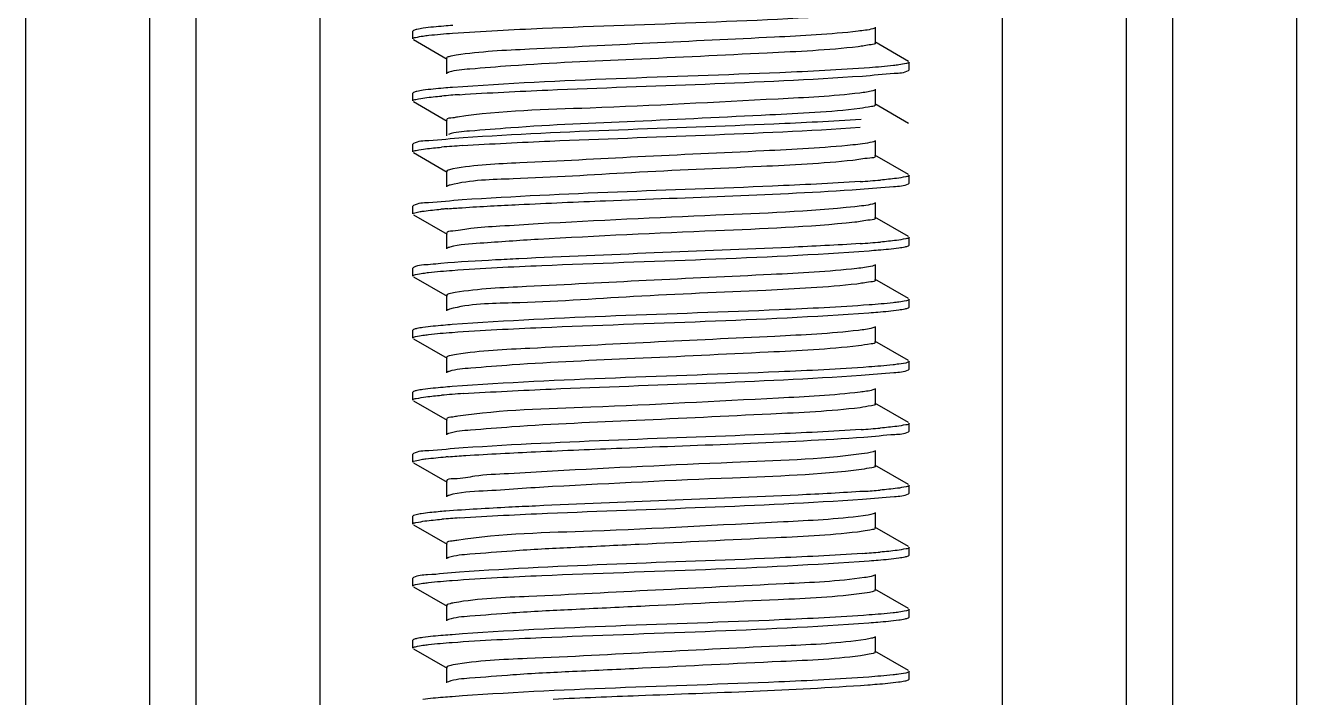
# Model space of a CAD drawing. Extents: x 1725261 to 1937680, y 860327 to 1571294.
# Drawn here: x 1825508.2 to 1825996.3, y 1251604.7 to 1251862.8 of the extents above; entities that cross this region are included whole.
import ezdxf

# ---------------------------------------------------------------- set-up
doc = ezdxf.new("R2010")
doc.units = 0
doc.header["$LTSCALE"] = 1000
doc.header["$MEASUREMENT"] = 0

msp = doc.modelspace()

# ---------------------------------------------------------------- linework, layer by layer
at = {"linetype": 'Continuous'}
for p, q in [((1825508.17, 1253335.18), (1825508.17, 1248594.16)), ((1825555.79, 1253335.18), (1825555.79, 1248594.16)), ((1825573.65, 1253335.18), (1825573.65, 1248594.16)), ((1825621.28, 1253335.18), (1825621.28, 1248594.16)), ((1825883.22, 1253335.18), (1825883.22, 1248594.16)), ((1825930.85, 1253335.18), (1825930.85, 1248594.16)), ((1825948.71, 1253335.18), (1825948.71, 1248594.16)), ((1825996.33, 1253335.18), (1825996.33, 1248594.16)), ((1825657.22, 1251860.89), (1825657, 1251860.63)), ((1825657, 1251857.66), (1825657, 1251860.63)), ((1825657, 1251857.66), (1825657, 1251860.63)), ((1825834.61, 1251856.17), (1825834.61, 1251862.12)), ((1825657.22, 1251857.4), (1825670.15, 1251849.91)), ((1825847.28, 1251848.99), (1825834.35, 1251856.47)), ((1825669.89, 1251850.21), (1825669.89, 1251844.26)), ((1825847.5, 1251845.75), (1825847.5, 1251848.73)), ((1825847.5, 1251845.75), (1825847.5, 1251848.73)), ((1825847.28, 1251845.49), (1825847.5, 1251845.75)), ((1825657.22, 1251837.08), (1825657, 1251836.82)), ((1825657, 1251833.84), (1825657, 1251836.82)), ((1825657, 1251833.84), (1825657, 1251836.82)), ((1825834.61, 1251832.36), (1825834.61, 1251838.31)), ((1825657.22, 1251833.58), (1825670.15, 1251826.1)), ((1825847.28, 1251825.17), (1825834.35, 1251832.66)), ((1825669.89, 1251826.4), (1825669.89, 1251820.45)), ((1825657.22, 1251817.45), (1825657, 1251817.19)), ((1825657, 1251814.21), (1825657, 1251817.19)), ((1825657, 1251814.21), (1825657, 1251817.19)), ((1825834.61, 1251812.72), (1825834.61, 1251818.67)), ((1825657.22, 1251813.95), (1825670.15, 1251806.47)), ((1825847.28, 1251805.54), (1825834.35, 1251813.02)), ((1825669.89, 1251806.77), (1825669.89, 1251800.81)), ((1825847.5, 1251802.3), (1825847.5, 1251805.28)), ((1825847.5, 1251802.3), (1825847.5, 1251805.28)), ((1825847.28, 1251802.04), (1825847.5, 1251802.3)), ((1825834.61, 1251788.91), (1825834.61, 1251794.86)), ((1825657.22, 1251793.63), (1825657, 1251793.37)), ((1825657, 1251790.4), (1825657, 1251793.37)), ((1825657, 1251790.4), (1825657, 1251793.37)), ((1825657.22, 1251790.13), (1825670.15, 1251782.65)), ((1825847.28, 1251781.73), (1825834.35, 1251789.21)), ((1825669.89, 1251782.95), (1825669.89, 1251777)), ((1825847.5, 1251778.49), (1825847.5, 1251781.47)), ((1825847.5, 1251778.49), (1825847.5, 1251781.47)), ((1825847.28, 1251778.23), (1825847.5, 1251778.49)), ((1825834.61, 1251765.09), (1825834.61, 1251771.05)), ((1825657.22, 1251769.82), (1825657, 1251769.56)), ((1825657, 1251766.58), (1825657, 1251769.56)), ((1825657, 1251766.58), (1825657, 1251769.56)), ((1825657.22, 1251766.32), (1825670.15, 1251758.84)), ((1825847.28, 1251757.91), (1825834.35, 1251765.4)), ((1825669.89, 1251759.14), (1825669.89, 1251753.19)), ((1825847.5, 1251754.68), (1825847.5, 1251757.65)), ((1825847.5, 1251754.68), (1825847.5, 1251757.65)), ((1825847.28, 1251754.42), (1825847.5, 1251754.68)), ((1825834.61, 1251741.28), (1825834.61, 1251747.24)), ((1825657.22, 1251746.01), (1825657, 1251745.75)), ((1825657, 1251742.77), (1825657, 1251745.75)), ((1825657, 1251742.77), (1825657, 1251745.75)), ((1825657.22, 1251742.51), (1825670.15, 1251735.03)), ((1825847.28, 1251734.1), (1825834.35, 1251741.58)), ((1825669.89, 1251735.33), (1825669.89, 1251729.38)), ((1825847.5, 1251730.86), (1825847.5, 1251733.84)), ((1825847.5, 1251730.86), (1825847.5, 1251733.84)), ((1825847.28, 1251730.6), (1825847.5, 1251730.86)), ((1825657.22, 1251722.19), (1825657, 1251721.93)), ((1825657, 1251718.96), (1825657, 1251721.93)), ((1825657, 1251718.96), (1825657, 1251721.93)), ((1825834.61, 1251717.47), (1825834.61, 1251723.42)), ((1825657.22, 1251718.7), (1825670.15, 1251711.21)), ((1825847.28, 1251710.29), (1825834.35, 1251717.77)), ((1825669.89, 1251711.52), (1825669.89, 1251705.56)), ((1825847.28, 1251706.79), (1825847.5, 1251707.05)), ((1825847.5, 1251707.05), (1825847.5, 1251710.03)), ((1825847.5, 1251707.05), (1825847.5, 1251710.03)), ((1825657.22, 1251698.38), (1825657, 1251698.12)), ((1825657, 1251695.14), (1825657, 1251698.12)), ((1825657, 1251695.14), (1825657, 1251698.12)), ((1825834.61, 1251693.66), (1825834.61, 1251699.61)), ((1825657.22, 1251694.88), (1825670.15, 1251687.4)), ((1825847.28, 1251686.48), (1825834.35, 1251693.96)), ((1825669.89, 1251687.7), (1825669.89, 1251681.75)), ((1825847.28, 1251682.98), (1825847.5, 1251683.24)), ((1825847.5, 1251683.24), (1825847.5, 1251686.21)), ((1825847.5, 1251683.24), (1825847.5, 1251686.21)), ((1825657.22, 1251674.57), (1825657, 1251674.31)), ((1825657, 1251671.33), (1825657, 1251674.31)), ((1825657, 1251671.33), (1825657, 1251674.31)), ((1825834.61, 1251669.84), (1825834.61, 1251675.8)), ((1825657.22, 1251671.07), (1825670.15, 1251663.59)), ((1825847.28, 1251662.66), (1825834.35, 1251670.15)), ((1825669.89, 1251663.89), (1825669.89, 1251657.94)), ((1825847.28, 1251659.16), (1825847.5, 1251659.43)), ((1825847.5, 1251659.43), (1825847.5, 1251662.4)), ((1825847.5, 1251659.43), (1825847.5, 1251662.4)), ((1825657.22, 1251650.76), (1825657, 1251650.5)), ((1825657, 1251647.52), (1825657, 1251650.5)), ((1825657, 1251647.52), (1825657, 1251650.5)), ((1825834.61, 1251646.03), (1825834.61, 1251651.98)), ((1825657.22, 1251647.26), (1825670.15, 1251639.78)), ((1825847.28, 1251638.85), (1825834.35, 1251646.33)), ((1825669.89, 1251640.08), (1825669.89, 1251634.12)), ((1825670.63, 1251634.63), (1825670.15, 1251634.43)), ((1825847.28, 1251635.35), (1825847.5, 1251635.61)), ((1825847.5, 1251635.61), (1825847.5, 1251638.59)), ((1825847.5, 1251635.61), (1825847.5, 1251638.59)), ((1825657.22, 1251626.94), (1825657, 1251626.68)), ((1825657, 1251623.71), (1825657, 1251626.68)), ((1825657, 1251623.71), (1825657, 1251626.68)), ((1825834.61, 1251622.22), (1825834.61, 1251628.17)), ((1825657.22, 1251623.45), (1825670.15, 1251615.96)), ((1825847.28, 1251615.04), (1825834.35, 1251622.52)), ((1825669.89, 1251616.26), (1825669.89, 1251610.31)), ((1825847.5, 1251611.8), (1825847.5, 1251614.78)), ((1825847.5, 1251611.8), (1825847.5, 1251614.78)), ((1825670.58, 1251610.8), (1825670.15, 1251610.61)), ((1825847.28, 1251611.54), (1825847.5, 1251611.8))]:
    msp.add_line(p, q, dxfattribs=at)
for centre, radius, start, end in [((1825702.25, 1251428.81), 408.32, 93.8398, 94.8043), ((1825703.62, 1251391.84), 425.7, 93.7309, 94.7995), ((1825801.09, 1252224.9), 422.95, 273.7477, 274.8005), ((1825693.06, 1251498.38), 294.92, 94.6427, 94.9248), ((1825697.43, 1251444.76), 348.72, 94.4553, 94.6449), ((1825801.05, 1252201.61), 423.47, 273.7437, 274.8009), ((1825704.04, 1251291.35), 430.96, 93.6981, 94.7988), ((1825801.53, 1252124.15), 417.43, 273.7828, 274.8013), ((1825698.3, 1251338.44), 359.83, 94.4275, 94.5797), ((1825803.04, 1252081.34), 398.37, 273.9093, 274.8037), ((1825702.15, 1251267.58), 407.03, 93.8492, 94.8033), ((1825802.33, 1252066.41), 407.29, 273.8479, 274.803)]:
    msp.add_arc(centre, radius, start, end, dxfattribs=at)
for points, knots in [([(1825672.19, 1251859.83), (1825683.67, 1251860.67), (1825737.07, 1251863.27), (1825790.54, 1251864.32), (1825832.36, 1251867.4)], [0, 0, 0, 0, 0.215407, 1, 1, 1, 1]), ([(1825657, 1251857.66), (1825657, 1251858.03), (1825658.9, 1251858.35), (1825659.9, 1251858.6), (1825660.88, 1251858.74)], [0, 0, 0, 0, 0.274415, 1, 1, 1, 1]), ([(1825660.92, 1251861.72), (1825660.11, 1251861.61), (1825658.88, 1251861.4), (1825657.62, 1251861.12), (1825657.23, 1251860.89)], [0, 0, 0, 0, 0.643741, 1, 1, 1, 1]), ([(1825660.88, 1251858.74), (1825661.6, 1251858.84), (1825665.36, 1251859.3), (1825669.13, 1251859.6), (1825672.19, 1251859.83)], [0, 0, 0, 0, 0.191381, 1, 1, 1, 1]), ([(1825672.31, 1251862.81), (1825671.15, 1251862.73), (1825667.34, 1251862.43), (1825663.54, 1251862.09), (1825660.92, 1251861.72)], [0, 0, 0, 0, 0.307276, 1, 1, 1, 1]), ([(1825827.95, 1251860.59), (1825817.28, 1251859.34), (1825790.58, 1251858), (1825748.48, 1251856.04), (1825707.77, 1251853.91), (1825682.88, 1251852.8), (1825673.59, 1251851.36)], [0, 0, 0, 0, 0.208516, 0.518039, 0.81764, 1, 1, 1, 1]), ([(1825834.35, 1251861.82), (1825834.1, 1251861.68), (1825832, 1251861.02), (1825829.83, 1251860.81), (1825827.95, 1251860.59)], [0, 0, 0, 0, 0.131982, 1, 1, 1, 1]), ([(1825827.95, 1251854.63), (1825816.37, 1251853.28), (1825787.56, 1251851.94), (1825743.12, 1251849.7), (1825704.94, 1251848.21), (1825681.42, 1251846.22), (1825673.38, 1251845.63), (1825670.78, 1251844.82)], [0, 0, 0, 0, 0.222005, 0.548688, 0.848211, 0.948158, 1, 1, 1, 1]), ([(1825834.61, 1251856.17), (1825834.62, 1251855.55), (1825831.24, 1251855.3), (1825829.62, 1251854.83), (1825827.95, 1251854.63)], [0, 0, 0, 0, 0.268827, 1, 1, 1, 1]), ([(1825673.59, 1251851.36), (1825672.66, 1251851.21), (1825671.67, 1251850.97), (1825669.89, 1251850.58), (1825669.89, 1251850.21)], [0, 0, 0, 0, 0.721013, 1, 1, 1, 1]), ([(1825847.5, 1251848.73), (1825847.5, 1251848.36), (1825845.61, 1251848.04), (1825844.61, 1251847.78), (1825843.64, 1251847.64)], [0, 0, 0, 0, 0.274505, 1, 1, 1, 1]), ([(1825670.78, 1251844.82), (1825670.66, 1251844.78), (1825670.44, 1251844.71), (1825670.24, 1251844.61), (1825670.15, 1251844.56)], [0, 0, 0, 0, 0.563231, 1, 1, 1, 1]), ([(1825832.36, 1251846.56), (1825820.89, 1251845.72), (1825767.5, 1251843.11), (1825714.02, 1251842.06), (1825672.19, 1251838.99)], [0, 0, 0, 0, 0.215206, 1, 1, 1, 1]), ([(1825829.57, 1251843.39), (1825833.67, 1251843.67), (1825839.41, 1251844.46), (1825845.68, 1251844.57), (1825847.27, 1251845.49)], [0, 0, 0, 0, 0.690238, 1, 1, 1, 1]), ([(1825843.64, 1251847.64), (1825842.93, 1251847.54), (1825839.18, 1251847.08), (1825835.41, 1251846.78), (1825832.36, 1251846.56)], [0, 0, 0, 0, 0.191317, 1, 1, 1, 1]), ([(1825672.19, 1251838.99), (1825671.03, 1251838.9), (1825667.25, 1251838.61), (1825663.47, 1251838.27), (1825660.88, 1251837.91)], [0, 0, 0, 0, 0.307434, 1, 1, 1, 1]), ([(1825674.91, 1251836.21), (1825686.19, 1251836.97), (1825737.74, 1251839.46), (1825789.36, 1251840.65), (1825829.57, 1251843.39)], [0, 0, 0, 0, 0.219091, 1, 1, 1, 1]), ([(1825657, 1251833.84), (1825657, 1251834.27), (1825659.27, 1251834.56), (1825660.42, 1251834.87), (1825661.56, 1251835.02)], [0, 0, 0, 0, 0.271629, 1, 1, 1, 1]), ([(1825660.88, 1251837.91), (1825660.08, 1251837.79), (1825658.86, 1251837.58), (1825657.61, 1251837.3), (1825657.23, 1251837.08)], [0, 0, 0, 0, 0.643277, 1, 1, 1, 1]), ([(1825828.59, 1251836.85), (1825818.17, 1251835.57), (1825783.6, 1251833.92), (1825732.17, 1251831), (1825690.95, 1251830.08), (1825674.1, 1251827.62)], [0, 0, 0, 0, 0.203452, 0.669893, 1, 1, 1, 1]), ([(1825834.35, 1251838.01), (1825834.12, 1251837.87), (1825832.23, 1251837.27), (1825830.28, 1251837.06), (1825828.59, 1251836.85)], [0, 0, 0, 0, 0.134844, 1, 1, 1, 1]), ([(1825828.59, 1251830.9), (1825817.12, 1251829.49), (1825788.26, 1251828.19), (1825743.62, 1251825.89), (1825705.06, 1251824.43), (1825681.35, 1251822.39), (1825673.27, 1251821.83), (1825670.7, 1251820.98)], [0, 0, 0, 0, 0.219023, 0.546829, 0.848448, 0.948708, 1, 1, 1, 1]), ([(1825834.61, 1251832.36), (1825834.61, 1251831.79), (1825831.58, 1251831.5), (1825830.1, 1251831.08), (1825828.59, 1251830.9)], [0, 0, 0, 0, 0.270217, 1, 1, 1, 1]), ([(1825674.1, 1251827.62), (1825673.49, 1251827.53), (1825672.3, 1251827.19), (1825669.89, 1251827.25), (1825669.89, 1251826.4)], [0, 0, 0, 0, 0.421526, 1, 1, 1, 1]), ([(1825829.06, 1251826.69), (1825817.91, 1251825.94), (1825766.97, 1251823.49), (1825715.97, 1251822.26), (1825676.23, 1251819.64)], [0, 0, 0, 0, 0.219007, 1, 1, 1, 1]), ([(1825676.23, 1251819.64), (1825671.83, 1251819.35), (1825665.66, 1251818.49), (1825658.93, 1251818.43), (1825657.23, 1251817.45)], [0, 0, 0, 0, 0.691503, 1, 1, 1, 1]), ([(1825675.92, 1251816.64), (1825687.15, 1251817.39), (1825738.08, 1251819.83), (1825789.08, 1251821.05), (1825828.74, 1251823.7)], [0, 0, 0, 0, 0.220571, 1, 1, 1, 1]), ([(1825657, 1251814.21), (1825657, 1251814.66), (1825659.42, 1251814.93), (1825660.63, 1251815.27), (1825661.85, 1251815.42)], [0, 0, 0, 0, 0.270691, 1, 1, 1, 1]), ([(1825825.98, 1251816.92), (1825814.6, 1251815.75), (1825787.02, 1251814.34), (1825744.35, 1251812.47), (1825704.61, 1251810.17), (1825680.8, 1251809.3), (1825672.33, 1251807.69)], [0, 0, 0, 0, 0.222949, 0.537937, 0.832059, 1, 1, 1, 1]), ([(1825834.35, 1251818.37), (1825834.04, 1251818.19), (1825831.27, 1251817.42), (1825828.45, 1251817.18), (1825825.98, 1251816.92)], [0, 0, 0, 0, 0.124926, 1, 1, 1, 1]), ([(1825825.98, 1251810.97), (1825814.25, 1251809.76), (1825785.89, 1251808.31), (1825742.3, 1251806.53), (1825702.67, 1251803.86), (1825679.16, 1251803.47), (1825671.31, 1251801.52)], [0, 0, 0, 0, 0.22824, 0.54962, 0.84357, 1, 1, 1, 1]), ([(1825834.61, 1251812.72), (1825834.61, 1251811.94), (1825830.18, 1251811.84), (1825828.14, 1251811.19), (1825825.98, 1251810.97)], [0, 0, 0, 0, 0.265953, 1, 1, 1, 1]), ([(1825672.33, 1251807.69), (1825671.71, 1251807.57), (1825671.01, 1251807.41), (1825669.89, 1251807.02), (1825669.89, 1251806.77)], [0, 0, 0, 0, 0.710384, 1, 1, 1, 1]), ([(1825847.5, 1251805.28), (1825847.5, 1251804.83), (1825845.1, 1251804.55), (1825843.9, 1251804.22), (1825842.7, 1251804.07)], [0, 0, 0, 0, 0.270828, 1, 1, 1, 1]), ([(1825671.31, 1251801.52), (1825671.08, 1251801.46), (1825670.68, 1251801.35), (1825670.3, 1251801.2), (1825670.15, 1251801.12)], [0, 0, 0, 0, 0.588567, 1, 1, 1, 1]), ([(1825828.74, 1251802.86), (1825817.54, 1251802.11), (1825766.6, 1251799.67), (1825715.61, 1251798.44), (1825675.92, 1251795.8)], [0, 0, 0, 0, 0.220044, 1, 1, 1, 1]), ([(1825697.63, 1251794.03), (1825708.75, 1251794.57), (1825752.44, 1251796.47), (1825796.17, 1251797.71), (1825828.7, 1251799.88)], [0, 0, 0, 0, 0.25454, 1, 1, 1, 1]), ([(1825828.7, 1251799.88), (1825833, 1251800.17), (1825839.03, 1251801), (1825845.6, 1251801.08), (1825847.27, 1251802.04)], [0, 0, 0, 0, 0.69109, 1, 1, 1, 1]), ([(1825675.92, 1251795.8), (1825671.59, 1251795.51), (1825665.53, 1251794.67), (1825658.91, 1251794.6), (1825657.23, 1251793.63)], [0, 0, 0, 0, 0.691213, 1, 1, 1, 1]), ([(1825657, 1251790.4), (1825657, 1251790.67), (1825658.29, 1251791.01), (1825659.04, 1251791.19), (1825659.73, 1251791.31)], [0, 0, 0, 0, 0.28203, 1, 1, 1, 1]), ([(1825659.73, 1251791.31), (1825660.23, 1251791.39), (1825662.89, 1251791.78), (1825665.57, 1251792.03), (1825667.74, 1251792.21)], [0, 0, 0, 0, 0.190713, 1, 1, 1, 1]), ([(1825670.34, 1251792.43), (1825672.21, 1251792.57), (1825681.3, 1251793.21), (1825690.4, 1251793.68), (1825697.63, 1251794.03)], [0, 0, 0, 0, 0.205696, 1, 1, 1, 1]), ([(1825826.71, 1251793.19), (1825808.99, 1251791.28), (1825768.35, 1251789.79), (1825727.79, 1251787.87), (1825705.02, 1251786.59)], [0, 0, 0, 0, 0.438605, 1, 1, 1, 1]), ([(1825834.35, 1251794.56), (1825834.07, 1251794.39), (1825831.54, 1251793.67), (1825828.96, 1251793.43), (1825826.71, 1251793.19)], [0, 0, 0, 0, 0.127252, 1, 1, 1, 1]), ([(1825705.02, 1251786.59), (1825700.13, 1251786.32), (1825691.76, 1251785.71), (1825680.02, 1251785.17), (1825674.63, 1251783.85), (1825669.9, 1251783.8), (1825669.89, 1251782.95)], [0, 0, 0, 0, 0.415, 0.730895, 0.928614, 1, 1, 1, 1]), ([(1825826.71, 1251787.23), (1825808.99, 1251785.33), (1825768.35, 1251783.84), (1825727.79, 1251781.92), (1825705.02, 1251780.64)], [0, 0, 0, 0, 0.438605, 1, 1, 1, 1]), ([(1825834.61, 1251788.91), (1825834.62, 1251788.18), (1825830.57, 1251788.03), (1825828.68, 1251787.45), (1825826.71, 1251787.23)], [0, 0, 0, 0, 0.266804, 1, 1, 1, 1]), ([(1825705.02, 1251780.64), (1825697.61, 1251780.22), (1825686.35, 1251779.33), (1825674.93, 1251778.67), (1825671.15, 1251777.66)], [0, 0, 0, 0, 0.654734, 1, 1, 1, 1]), ([(1825847.5, 1251781.47), (1825847.5, 1251781.02), (1825845.11, 1251780.74), (1825843.91, 1251780.41), (1825842.7, 1251780.26)], [0, 0, 0, 0, 0.270838, 1, 1, 1, 1]), ([(1825671.15, 1251777.66), (1825670.95, 1251777.61), (1825670.61, 1251777.51), (1825670.28, 1251777.38), (1825670.15, 1251777.3)], [0, 0, 0, 0, 0.581773, 1, 1, 1, 1]), ([(1825672.11, 1251768.75), (1825683.56, 1251769.59), (1825736.93, 1251772.19), (1825790.38, 1251773.25), (1825832.2, 1251776.31)], [0, 0, 0, 0, 0.214998, 1, 1, 1, 1]), ([(1825828.7, 1251779.04), (1825819.71, 1251778.44), (1825776.03, 1251776.27), (1825732.32, 1251774.88), (1825697.63, 1251773.2)], [0, 0, 0, 0, 0.205964, 1, 1, 1, 1]), ([(1825832.2, 1251776.31), (1825833.37, 1251776.4), (1825837.17, 1251776.69), (1825840.97, 1251777.03), (1825843.59, 1251777.4)], [0, 0, 0, 0, 0.307332, 1, 1, 1, 1]), ([(1825843.59, 1251777.4), (1825844.39, 1251777.51), (1825845.62, 1251777.73), (1825846.88, 1251778), (1825847.27, 1251778.23)], [0, 0, 0, 0, 0.643619, 1, 1, 1, 1]), ([(1825667.74, 1251771.38), (1825666.39, 1251771.26), (1825662.92, 1251770.79), (1825659.12, 1251770.91), (1825657.23, 1251769.82)], [0, 0, 0, 0, 0.38307, 1, 1, 1, 1]), ([(1825697.63, 1251773.2), (1825694.65, 1251773.05), (1825684.68, 1251772.54), (1825674.71, 1251771.98), (1825667.74, 1251771.38)], [0, 0, 0, 0, 0.299335, 1, 1, 1, 1]), ([(1825834.35, 1251770.75), (1825834.09, 1251770.59), (1825831.8, 1251769.91), (1825829.44, 1251769.68), (1825827.4, 1251769.45)], [0, 0, 0, 0, 0.129757, 1, 1, 1, 1]), ([(1825657, 1251766.58), (1825657, 1251766.95), (1825658.89, 1251767.27), (1825659.88, 1251767.53), (1825660.85, 1251767.66)], [0, 0, 0, 0, 0.27455, 1, 1, 1, 1]), ([(1825660.85, 1251767.66), (1825661.56, 1251767.77), (1825665.31, 1251768.22), (1825669.07, 1251768.52), (1825672.11, 1251768.75)], [0, 0, 0, 0, 0.19129, 1, 1, 1, 1]), ([(1825827.4, 1251769.45), (1825816.51, 1251768.23), (1825789.55, 1251766.87), (1825747.26, 1251764.93), (1825706.82, 1251762.75), (1825682.25, 1251761.7), (1825673.19, 1251760.22)], [0, 0, 0, 0, 0.212745, 0.523869, 0.821865, 1, 1, 1, 1]), ([(1825827.4, 1251763.5), (1825815.81, 1251762.19), (1825787.23, 1251760.77), (1825743.04, 1251758.99), (1825702.77, 1251756.07), (1825678.79, 1251755.99), (1825671.02, 1251753.82)], [0, 0, 0, 0, 0.223258, 0.547569, 0.845448, 1, 1, 1, 1]), ([(1825834.61, 1251765.09), (1825834.62, 1251764.43), (1825830.94, 1251764.22), (1825829.2, 1251763.7), (1825827.4, 1251763.5)], [0, 0, 0, 0, 0.26783, 1, 1, 1, 1]), ([(1825673.19, 1251760.22), (1825672.36, 1251760.08), (1825671.46, 1251759.87), (1825669.89, 1251759.47), (1825669.89, 1251759.14)], [0, 0, 0, 0, 0.718436, 1, 1, 1, 1]), ([(1825843.59, 1251756.56), (1825842.86, 1251756.46), (1825839.08, 1251756), (1825835.28, 1251755.7), (1825832.2, 1251755.48)], [0, 0, 0, 0, 0.19147, 1, 1, 1, 1]), ([(1825847.5, 1251757.65), (1825847.5, 1251757.28), (1825845.58, 1251756.96), (1825844.57, 1251756.7), (1825843.59, 1251756.56)], [0, 0, 0, 0, 0.274248, 1, 1, 1, 1]), ([(1825671.02, 1251753.82), (1825670.84, 1251753.77), (1825670.55, 1251753.68), (1825670.26, 1251753.56), (1825670.15, 1251753.49)], [0, 0, 0, 0, 0.575828, 1, 1, 1, 1]), ([(1825672.05, 1251744.93), (1825683.48, 1251745.77), (1825736.81, 1251748.38), (1825790.22, 1251749.44), (1825832.03, 1251752.49)], [0, 0, 0, 0, 0.214643, 1, 1, 1, 1]), ([(1825832.2, 1251755.48), (1825820.71, 1251754.63), (1825767.34, 1251752.03), (1825713.89, 1251750.99), (1825672.11, 1251747.91)], [0, 0, 0, 0, 0.215728, 1, 1, 1, 1]), ([(1825832.03, 1251752.49), (1825833.21, 1251752.57), (1825837.06, 1251752.87), (1825840.9, 1251753.21), (1825843.54, 1251753.58)], [0, 0, 0, 0, 0.307278, 1, 1, 1, 1]), ([(1825843.54, 1251753.58), (1825844.36, 1251753.69), (1825845.6, 1251753.91), (1825846.88, 1251754.19), (1825847.27, 1251754.42)], [0, 0, 0, 0, 0.644079, 1, 1, 1, 1]), ([(1825660.85, 1251746.83), (1825660.06, 1251746.72), (1825658.85, 1251746.5), (1825657.61, 1251746.23), (1825657.23, 1251746.01)], [0, 0, 0, 0, 0.642977, 1, 1, 1, 1]), ([(1825672.11, 1251747.91), (1825670.95, 1251747.83), (1825667.19, 1251747.53), (1825663.43, 1251747.19), (1825660.85, 1251746.83)], [0, 0, 0, 0, 0.307533, 1, 1, 1, 1]), ([(1825834.35, 1251746.93), (1825834.11, 1251746.79), (1825832.04, 1251746.15), (1825829.91, 1251745.93), (1825828.06, 1251745.71)], [0, 0, 0, 0, 0.132446, 1, 1, 1, 1]), ([(1825657, 1251742.77), (1825657, 1251743.14), (1825658.88, 1251743.46), (1825659.87, 1251743.71), (1825660.83, 1251743.85)], [0, 0, 0, 0, 0.274625, 1, 1, 1, 1]), ([(1825660.83, 1251743.85), (1825661.55, 1251743.95), (1825665.27, 1251744.41), (1825669.02, 1251744.71), (1825672.05, 1251744.93)], [0, 0, 0, 0, 0.191275, 1, 1, 1, 1]), ([(1825828.06, 1251745.71), (1825817.43, 1251744.46), (1825790.79, 1251743.13), (1825748.72, 1251741.16), (1825707.96, 1251739.03), (1825683.01, 1251737.92), (1825673.67, 1251736.48)], [0, 0, 0, 0, 0.207666, 0.516866, 0.81679, 1, 1, 1, 1]), ([(1825834.61, 1251741.28), (1825834.62, 1251740.67), (1825831.3, 1251740.42), (1825829.7, 1251739.95), (1825828.06, 1251739.76)], [0, 0, 0, 0, 0.269044, 1, 1, 1, 1]), ([(1825673.67, 1251736.48), (1825672.72, 1251736.34), (1825671.71, 1251736.09), (1825669.89, 1251735.7), (1825669.89, 1251735.33)], [0, 0, 0, 0, 0.721489, 1, 1, 1, 1]), ([(1825828.06, 1251739.76), (1825816.57, 1251738.41), (1825787.9, 1251737.07), (1825743.59, 1251734.84), (1825705.42, 1251733.33), (1825681.73, 1251731.38), (1825673.59, 1251730.76), (1825670.91, 1251729.97)], [0, 0, 0, 0, 0.220439, 0.545965, 0.845865, 0.946757, 1, 1, 1, 1]), ([(1825832.03, 1251731.65), (1825820.52, 1251730.81), (1825767.19, 1251728.21), (1825713.78, 1251727.17), (1825672.05, 1251724.09)], [0, 0, 0, 0, 0.216242, 1, 1, 1, 1]), ([(1825843.54, 1251732.74), (1825842.81, 1251732.64), (1825838.99, 1251732.18), (1825835.14, 1251731.88), (1825832.03, 1251731.65)], [0, 0, 0, 0, 0.191504, 1, 1, 1, 1]), ([(1825847.5, 1251733.84), (1825847.5, 1251733.72), (1825846.09, 1251732.83), (1825844.8, 1251732.92), (1825843.54, 1251732.74)], [0, 0, 0, 0, 0.088885, 1, 1, 1, 1]), ([(1825670.91, 1251729.97), (1825670.76, 1251729.93), (1825670.5, 1251729.84), (1825670.25, 1251729.74), (1825670.15, 1251729.68)], [0, 0, 0, 0, 0.570334, 1, 1, 1, 1]), ([(1825676.24, 1251721.41), (1825687.52, 1251722.15), (1825738.46, 1251724.59), (1825789.46, 1251725.8), (1825829.07, 1251728.47)], [0, 0, 0, 0, 0.221629, 1, 1, 1, 1]), ([(1825829.07, 1251728.47), (1825833.28, 1251728.75), (1825839.19, 1251729.57), (1825845.63, 1251729.66), (1825847.27, 1251730.6)], [0, 0, 0, 0, 0.69073, 1, 1, 1, 1]), ([(1825660.83, 1251723.01), (1825660.05, 1251722.9), (1825658.84, 1251722.69), (1825657.61, 1251722.41), (1825657.23, 1251722.19)], [0, 0, 0, 0, 0.642812, 1, 1, 1, 1]), ([(1825672.05, 1251724.09), (1825670.9, 1251724.01), (1825667.15, 1251723.71), (1825663.41, 1251723.38), (1825660.83, 1251723.01)], [0, 0, 0, 0, 0.307553, 1, 1, 1, 1]), ([(1825828.69, 1251721.98), (1825818.32, 1251720.69), (1825783.8, 1251719.05), (1825732.37, 1251716.13), (1825691.1, 1251715.19), (1825674.19, 1251712.75)], [0, 0, 0, 0, 0.202603, 0.668804, 1, 1, 1, 1]), ([(1825834.35, 1251723.12), (1825834.12, 1251722.99), (1825832.27, 1251722.39), (1825830.35, 1251722.18), (1825828.69, 1251721.98)], [0, 0, 0, 0, 0.135346, 1, 1, 1, 1]), ([(1825657, 1251718.96), (1825657, 1251719.42), (1825659.45, 1251719.69), (1825660.67, 1251720.02), (1825661.9, 1251720.18)], [0, 0, 0, 0, 0.270507, 1, 1, 1, 1]), ([(1825834.61, 1251717.47), (1825834.61, 1251716.92), (1825831.64, 1251716.62), (1825830.18, 1251716.21), (1825828.69, 1251716.02)], [0, 0, 0, 0, 0.270473, 1, 1, 1, 1]), ([(1825674.19, 1251712.75), (1825673.56, 1251712.66), (1825672.35, 1251712.31), (1825669.89, 1251712.38), (1825669.89, 1251711.52)], [0, 0, 0, 0, 0.421733, 1, 1, 1, 1]), ([(1825828.69, 1251716.02), (1825817.31, 1251714.62), (1825788.6, 1251713.32), (1825744.08, 1251711.03), (1825705.53, 1251709.54), (1825681.66, 1251707.55), (1825673.47, 1251706.95), (1825670.82, 1251706.13)], [0, 0, 0, 0, 0.21746, 0.544109, 0.846107, 0.947311, 1, 1, 1, 1]), ([(1825829.07, 1251707.63), (1825817.93, 1251706.88), (1825766.98, 1251704.43), (1825715.99, 1251703.2), (1825676.24, 1251700.57)], [0, 0, 0, 0, 0.218973, 1, 1, 1, 1]), ([(1825847.5, 1251710.03), (1825847.5, 1251709.58), (1825845.14, 1251709.3), (1825843.96, 1251708.98), (1825842.77, 1251708.83)], [0, 0, 0, 0, 0.271064, 1, 1, 1, 1]), ([(1825670.82, 1251706.13), (1825670.69, 1251706.09), (1825670.46, 1251706.02), (1825670.24, 1251705.92), (1825670.15, 1251705.86)], [0, 0, 0, 0, 0.565364, 1, 1, 1, 1]), ([(1825704.08, 1251699.09), (1825715.14, 1251699.6), (1825757.18, 1251701.39), (1825799.26, 1251702.59), (1825830.2, 1251704.73)], [0, 0, 0, 0, 0.263095, 1, 1, 1, 1]), ([(1825830.2, 1251704.73), (1825834.15, 1251705), (1825839.69, 1251705.77), (1825845.73, 1251705.9), (1825847.27, 1251706.79)], [0, 0, 0, 0, 0.689563, 1, 1, 1, 1]), ([(1825676.24, 1251700.57), (1825671.83, 1251700.28), (1825665.67, 1251699.43), (1825658.94, 1251699.36), (1825657.23, 1251698.38)], [0, 0, 0, 0, 0.691512, 1, 1, 1, 1]), ([(1825670.52, 1251697.19), (1825672.77, 1251697.36), (1825683.95, 1251698.13), (1825695.14, 1251698.68), (1825704.08, 1251699.09)], [0, 0, 0, 0, 0.201424, 1, 1, 1, 1]), ([(1825829.29, 1251698.24), (1825812.86, 1251696.1), (1825773.16, 1251694.88), (1825733.62, 1251692.87), (1825710.59, 1251691.65)], [0, 0, 0, 0, 0.418207, 1, 1, 1, 1]), ([(1825834.35, 1251699.31), (1825834.14, 1251699.19), (1825832.49, 1251698.63), (1825830.77, 1251698.43), (1825829.29, 1251698.24)], [0, 0, 0, 0, 0.138483, 1, 1, 1, 1]), ([(1825657, 1251695.14), (1825657, 1251695.46), (1825658.54, 1251695.8), (1825659.4, 1251696.01), (1825660.2, 1251696.13)], [0, 0, 0, 0, 0.278252, 1, 1, 1, 1]), ([(1825660.2, 1251696.13), (1825660.8, 1251696.22), (1825663.91, 1251696.64), (1825667.04, 1251696.91), (1825669.57, 1251697.11)], [0, 0, 0, 0, 0.191021, 1, 1, 1, 1]), ([(1825834.61, 1251693.66), (1825834.61, 1251693.15), (1825831.96, 1251692.82), (1825830.63, 1251692.46), (1825829.29, 1251692.29)], [0, 0, 0, 0, 0.272138, 1, 1, 1, 1]), ([(1825710.59, 1251691.65), (1825704.97, 1251691.35), (1825695.33, 1251690.66), (1825681.71, 1251690.15), (1825675.49, 1251688.58), (1825669.89, 1251688.68), (1825669.89, 1251687.7)], [0, 0, 0, 0, 0.411949, 0.728681, 0.928197, 1, 1, 1, 1]), ([(1825829.29, 1251692.29), (1825812.86, 1251690.15), (1825773.16, 1251688.93), (1825733.62, 1251686.92), (1825710.59, 1251685.69)], [0, 0, 0, 0, 0.418207, 1, 1, 1, 1]), ([(1825710.59, 1251685.69), (1825701.69, 1251685.22), (1825688.51, 1251684.04), (1825674.96, 1251683.65), (1825670.74, 1251682.3)], [0, 0, 0, 0, 0.668187, 1, 1, 1, 1]), ([(1825830.2, 1251683.89), (1825821.79, 1251683.31), (1825779.76, 1251681.17), (1825737.7, 1251679.8), (1825704.08, 1251678.25)], [0, 0, 0, 0, 0.200271, 1, 1, 1, 1]), ([(1825829.66, 1251680.88), (1825833.74, 1251681.16), (1825839.46, 1251681.95), (1825845.68, 1251682.06), (1825847.27, 1251682.98)], [0, 0, 0, 0, 0.690138, 1, 1, 1, 1]), ([(1825847.5, 1251686.21), (1825847.5, 1251685.8), (1825845.31, 1251685.5), (1825844.19, 1251685.2), (1825843.07, 1251685.05)], [0, 0, 0, 0, 0.272105, 1, 1, 1, 1]), ([(1825704.08, 1251678.25), (1825700.66, 1251678.09), (1825689.15, 1251677.54), (1825677.64, 1251676.92), (1825669.57, 1251676.28)], [0, 0, 0, 0, 0.296988, 1, 1, 1, 1]), ([(1825670.74, 1251682.3), (1825670.63, 1251682.26), (1825670.43, 1251682.19), (1825670.23, 1251682.1), (1825670.15, 1251682.05)], [0, 0, 0, 0, 0.560801, 1, 1, 1, 1]), ([(1825674.82, 1251673.69), (1825686.11, 1251674.46), (1825737.73, 1251676.95), (1825789.4, 1251678.13), (1825829.66, 1251680.88)], [0, 0, 0, 0, 0.218971, 1, 1, 1, 1]), ([(1825660.2, 1251675.29), (1825659.56, 1251675.19), (1825658.56, 1251675.01), (1825657.55, 1251674.76), (1825657.23, 1251674.57)], [0, 0, 0, 0, 0.635229, 1, 1, 1, 1]), ([(1825669.57, 1251676.28), (1825668.61, 1251676.2), (1825665.48, 1251675.93), (1825662.35, 1251675.63), (1825660.2, 1251675.29)], [0, 0, 0, 0, 0.308017, 1, 1, 1, 1]), ([(1825829.86, 1251674.5), (1825819.72, 1251673.11), (1825784.94, 1251671.55), (1825733.02, 1251668.45), (1825690.99, 1251667.66), (1825673.82, 1251665.07)], [0, 0, 0, 0, 0.196527, 0.666696, 1, 1, 1, 1]), ([(1825834.35, 1251675.5), (1825834.16, 1251675.39), (1825832.7, 1251674.87), (1825831.17, 1251674.68), (1825829.86, 1251674.5)], [0, 0, 0, 0, 0.141904, 1, 1, 1, 1]), ([(1825657, 1251671.33), (1825657, 1251671.76), (1825659.27, 1251672.05), (1825660.42, 1251672.36), (1825661.56, 1251672.51)], [0, 0, 0, 0, 0.271637, 1, 1, 1, 1]), ([(1825829.86, 1251668.55), (1825818.74, 1251667.02), (1825790.02, 1251665.79), (1825752.6, 1251663.91), (1825718.89, 1251662.31), (1825697.15, 1251661.25), (1825681.59, 1251659.88), (1825673.3, 1251659.33), (1825670.68, 1251658.46)], [0, 0, 0, 0, 0.211039, 0.539644, 0.704709, 0.845991, 0.948071, 1, 1, 1, 1]), ([(1825834.61, 1251669.84), (1825834.61, 1251669.39), (1825832.27, 1251669.03), (1825831.06, 1251668.71), (1825829.86, 1251668.55)], [0, 0, 0, 0, 0.274084, 1, 1, 1, 1]), ([(1825673.82, 1251665.07), (1825673.24, 1251664.98), (1825672.13, 1251664.66), (1825669.89, 1251664.69), (1825669.89, 1251663.89)], [0, 0, 0, 0, 0.420596, 1, 1, 1, 1]), ([(1825670.68, 1251658.46), (1825670.58, 1251658.43), (1825670.4, 1251658.36), (1825670.22, 1251658.28), (1825670.15, 1251658.24)], [0, 0, 0, 0, 0.556813, 1, 1, 1, 1]), ([(1825829.66, 1251660.04), (1825818.37, 1251659.27), (1825766.76, 1251656.79), (1825715.08, 1251655.6), (1825674.82, 1251652.85)], [0, 0, 0, 0, 0.219019, 1, 1, 1, 1]), ([(1825832.21, 1251657.25), (1825833.38, 1251657.33), (1825837.17, 1251657.63), (1825840.97, 1251657.97), (1825843.59, 1251658.34)], [0, 0, 0, 0, 0.307335, 1, 1, 1, 1]), ([(1825847.5, 1251662.4), (1825847.5, 1251661.97), (1825845.23, 1251661.68), (1825844.07, 1251661.37), (1825842.93, 1251661.22)], [0, 0, 0, 0, 0.271601, 1, 1, 1, 1]), ([(1825843.59, 1251658.34), (1825844.39, 1251658.45), (1825845.62, 1251658.66), (1825846.88, 1251658.94), (1825847.27, 1251659.16)], [0, 0, 0, 0, 0.643606, 1, 1, 1, 1]), ([(1825672.11, 1251649.68), (1825683.56, 1251650.53), (1825736.93, 1251653.13), (1825790.38, 1251654.19), (1825832.21, 1251657.25)], [0, 0, 0, 0, 0.215007, 1, 1, 1, 1]), ([(1825657, 1251647.52), (1825657, 1251647.89), (1825658.89, 1251648.21), (1825659.88, 1251648.46), (1825660.85, 1251648.6)], [0, 0, 0, 0, 0.274548, 1, 1, 1, 1]), ([(1825674.82, 1251652.85), (1825670.75, 1251652.57), (1825665.04, 1251651.78), (1825658.82, 1251651.67), (1825657.23, 1251650.76)], [0, 0, 0, 0, 0.690145, 1, 1, 1, 1]), ([(1825660.85, 1251648.6), (1825661.56, 1251648.7), (1825665.31, 1251649.16), (1825669.07, 1251649.46), (1825672.11, 1251649.68)], [0, 0, 0, 0, 0.19129, 1, 1, 1, 1]), ([(1825830.4, 1251650.77), (1825820.2, 1251649.28), (1825793.37, 1251648.1), (1825750.42, 1251645.99), (1825708.22, 1251643.71), (1825682.33, 1251642.73), (1825672.88, 1251641.1)], [0, 0, 0, 0, 0.195916, 0.50941, 0.817674, 1, 1, 1, 1]), ([(1825834.35, 1251651.68), (1825833.93, 1251651.44), (1825832.58, 1251651.13), (1825831.26, 1251650.89), (1825830.4, 1251650.77)], [0, 0, 0, 0, 0.359626, 1, 1, 1, 1]), ([(1825830.4, 1251644.81), (1825819.43, 1251643.21), (1825790.72, 1251642.05), (1825753.25, 1251640.12), (1825719.24, 1251638.51), (1825697.27, 1251637.46), (1825681.58, 1251636.05), (1825673.23, 1251635.53), (1825670.63, 1251634.63)], [0, 0, 0, 0, 0.207622, 0.537088, 0.703334, 0.845682, 0.948308, 1, 1, 1, 1]), ([(1825834.61, 1251646.03), (1825834.61, 1251645.9), (1825833.14, 1251644.92), (1825831.74, 1251645.01), (1825830.4, 1251644.81)], [0, 0, 0, 0, 0.090979, 1, 1, 1, 1]), ([(1825672.88, 1251641.1), (1825672.12, 1251640.97), (1825671.3, 1251640.78), (1825669.89, 1251640.38), (1825669.89, 1251640.08)], [0, 0, 0, 0, 0.716188, 1, 1, 1, 1]), ([(1825832.21, 1251636.41), (1825820.71, 1251635.57), (1825767.34, 1251632.97), (1825713.9, 1251631.92), (1825672.11, 1251628.85)], [0, 0, 0, 0, 0.215715, 1, 1, 1, 1]), ([(1825832.04, 1251633.42), (1825833.22, 1251633.51), (1825837.06, 1251633.81), (1825840.9, 1251634.15), (1825843.55, 1251634.52)], [0, 0, 0, 0, 0.307279, 1, 1, 1, 1]), ([(1825843.59, 1251637.5), (1825842.87, 1251637.4), (1825839.08, 1251636.94), (1825835.28, 1251636.64), (1825832.21, 1251636.41)], [0, 0, 0, 0, 0.191467, 1, 1, 1, 1]), ([(1825843.55, 1251634.52), (1825844.36, 1251634.63), (1825845.6, 1251634.85), (1825846.88, 1251635.13), (1825847.27, 1251635.35)], [0, 0, 0, 0, 0.644063, 1, 1, 1, 1]), ([(1825847.5, 1251638.59), (1825847.5, 1251638.21), (1825845.58, 1251637.9), (1825844.57, 1251637.64), (1825843.59, 1251637.5)], [0, 0, 0, 0, 0.274254, 1, 1, 1, 1]), ([(1825672.05, 1251625.87), (1825683.48, 1251626.71), (1825736.81, 1251629.31), (1825790.22, 1251630.38), (1825832.04, 1251633.42)], [0, 0, 0, 0, 0.214657, 1, 1, 1, 1]), ([(1825657, 1251623.71), (1825657, 1251624.07), (1825658.88, 1251624.39), (1825659.87, 1251624.65), (1825660.83, 1251624.79)], [0, 0, 0, 0, 0.274622, 1, 1, 1, 1]), ([(1825660.85, 1251627.76), (1825660.06, 1251627.65), (1825658.85, 1251627.44), (1825657.61, 1251627.16), (1825657.23, 1251626.94)], [0, 0, 0, 0, 0.642982, 1, 1, 1, 1]), ([(1825660.83, 1251624.79), (1825661.55, 1251624.89), (1825665.27, 1251625.34), (1825669.02, 1251625.64), (1825672.05, 1251625.87)], [0, 0, 0, 0, 0.191276, 1, 1, 1, 1]), ([(1825672.11, 1251628.85), (1825670.95, 1251628.76), (1825667.19, 1251628.47), (1825663.43, 1251628.13), (1825660.85, 1251627.76)], [0, 0, 0, 0, 0.307532, 1, 1, 1, 1]), ([(1825830.91, 1251627.03), (1825820.77, 1251625.46), (1825793.74, 1251624.34), (1825750.4, 1251622.18), (1825707.85, 1251619.82), (1825681.79, 1251618.95), (1825672.44, 1251617.21)], [0, 0, 0, 0, 0.193768, 0.50974, 0.82028, 1, 1, 1, 1]), ([(1825834.35, 1251627.87), (1825833.97, 1251627.65), (1825832.81, 1251627.36), (1825831.65, 1251627.15), (1825830.91, 1251627.03)], [0, 0, 0, 0, 0.365017, 1, 1, 1, 1]), ([(1825830.91, 1251621.08), (1825820.11, 1251619.4), (1825791.42, 1251618.31), (1825753.91, 1251616.33), (1825719.61, 1251614.72), (1825697.41, 1251613.66), (1825681.59, 1251612.23), (1825673.18, 1251611.73), (1825670.58, 1251610.8)], [0, 0, 0, 0, 0.20408, 0.534343, 0.70178, 0.845233, 0.948467, 1, 1, 1, 1]), ([(1825834.61, 1251622.22), (1825834.61, 1251621.85), (1825832.83, 1251621.46), (1825831.84, 1251621.22), (1825830.91, 1251621.08)], [0, 0, 0, 0, 0.278995, 1, 1, 1, 1]), ([(1825672.44, 1251617.21), (1825671.79, 1251617.09), (1825671.07, 1251616.92), (1825669.89, 1251616.53), (1825669.89, 1251616.26)], [0, 0, 0, 0, 0.712168, 1, 1, 1, 1]), ([(1825847.5, 1251614.78), (1825847.5, 1251614.65), (1825846.09, 1251613.77), (1825844.8, 1251613.86), (1825843.55, 1251613.68)], [0, 0, 0, 0, 0.088893, 1, 1, 1, 1]), ([(1825832.04, 1251612.59), (1825820.53, 1251611.75), (1825767.19, 1251609.15), (1825713.78, 1251608.11), (1825672.05, 1251605.03)], [0, 0, 0, 0, 0.216223, 1, 1, 1, 1]), ([(1825710.83, 1251604.14), (1825721.75, 1251604.62), (1825762.01, 1251606.31), (1825802.32, 1251607.47), (1825831.62, 1251609.58)], [0, 0, 0, 0, 0.271117, 1, 1, 1, 1]), ([(1825831.62, 1251609.58), (1825832.83, 1251609.67), (1825836.77, 1251609.97), (1825840.72, 1251610.31), (1825843.43, 1251610.69)], [0, 0, 0, 0, 0.307137, 1, 1, 1, 1]), ([(1825843.55, 1251613.68), (1825842.81, 1251613.58), (1825838.99, 1251613.12), (1825835.15, 1251612.81), (1825832.04, 1251612.59)], [0, 0, 0, 0, 0.191504, 1, 1, 1, 1]), ([(1825843.43, 1251610.69), (1825844.27, 1251610.8), (1825845.55, 1251611.02), (1825846.87, 1251611.31), (1825847.27, 1251611.54)], [0, 0, 0, 0, 0.645207, 1, 1, 1, 1]), ([(1825672.05, 1251605.03), (1825670.9, 1251604.94), (1825667.15, 1251604.65), (1825663.41, 1251604.31), (1825660.83, 1251603.95)], [0, 0, 0, 0, 0.307553, 1, 1, 1, 1])]:
    msp.add_open_spline(points, degree=3, knots=knots, dxfattribs=at)
for points in [[(1825661.56, 1251835.02), (1825663.72, 1251835.3), (1825665.89, 1251835.5), (1825668.05, 1251835.69)], [(1825661.85, 1251815.42), (1825663.89, 1251815.68), (1825665.95, 1251815.87), (1825668.01, 1251816.05)], [(1825842.7, 1251804.07), (1825840.63, 1251803.81), (1825838.56, 1251803.62), (1825836.49, 1251803.44)], [(1825842.7, 1251780.26), (1825840.64, 1251780), (1825838.57, 1251779.8), (1825836.49, 1251779.63)], [(1825661.9, 1251720.18), (1825663.93, 1251720.43), (1825665.95, 1251720.62), (1825667.99, 1251720.8)], [(1825842.77, 1251708.83), (1825840.68, 1251708.56), (1825838.57, 1251708.36), (1825836.47, 1251708.19)], [(1825843.07, 1251685.05), (1825840.86, 1251684.76), (1825838.63, 1251684.56), (1825836.4, 1251684.37)], [(1825661.56, 1251672.51), (1825663.72, 1251672.79), (1825665.89, 1251672.99), (1825668.06, 1251673.18)], [(1825842.93, 1251661.22), (1825840.77, 1251660.94), (1825838.6, 1251660.74), (1825836.43, 1251660.56)]]:
    msp.add_open_spline(points, degree=3, dxfattribs=at)

doc.saveas('drawing.dxf')
